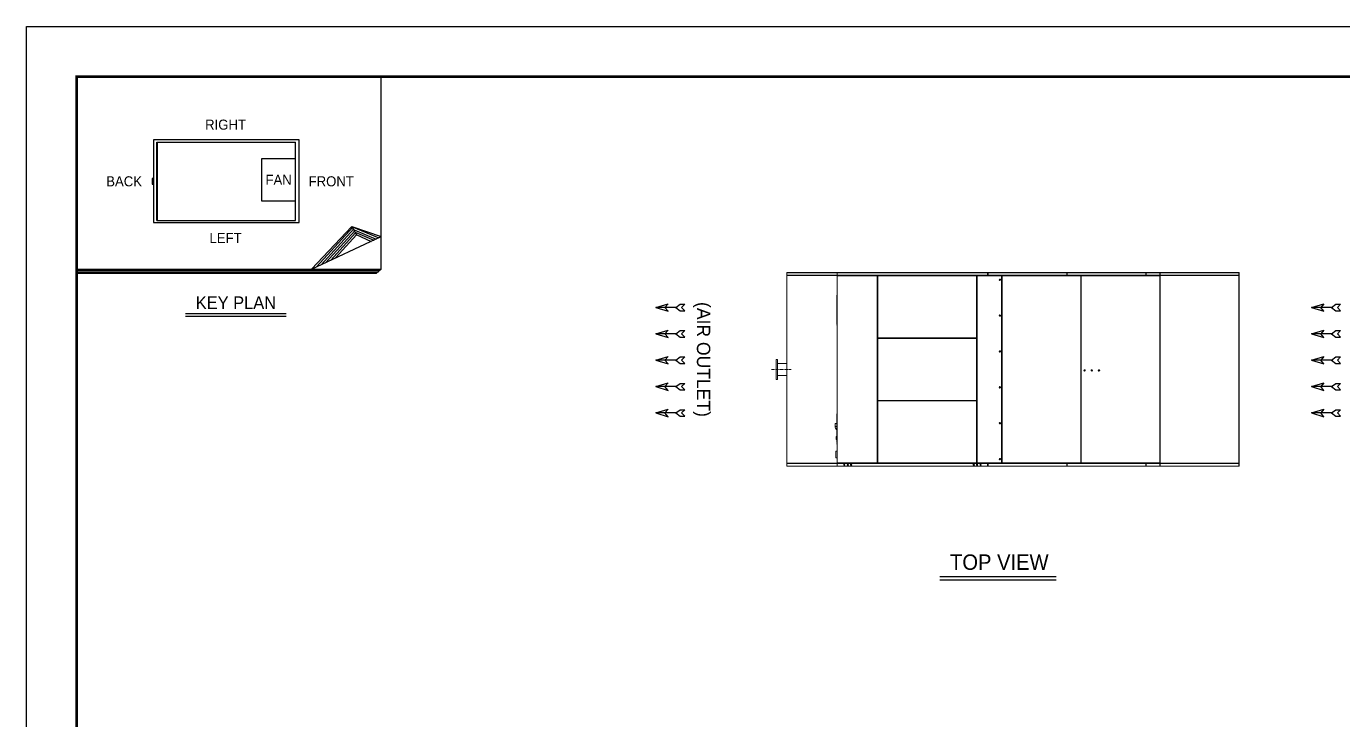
# Model space of a CAD drawing. Header units: millimetres. Extents: x -17070 to 42538, y -291348 to 31440.
# Drawn here: x 13131 to 31481, y 21766 to 31440 of the extents above; entities that cross this region are included whole.
import ezdxf
from ezdxf.enums import TextEntityAlignment as Align

# ---------------------------------------------------------------- set-up
doc = ezdxf.new("R2010")
doc.units = ezdxf.units.MM
doc.linetypes.add('CENTER', pattern=[2, 1.25, -0.25, 0.25, -0.25])
for name, color, linetype in [('center', 1, 'CENTER'), ('냉각탑', 4, 'Continuous'), ('냉각탑_box', 1, 'Continuous'), ('냉각탑_dim', 1, 'Continuous'), ('냉각탑_form', 1, 'Continuous'), ('냉각탑_text', 3, 'Continuous')]:
    doc.layers.add(name, color=color, linetype=linetype)
doc.styles.add('돋움', font='Dotum.ttf')

# ---------------------------------------------------------------- blocks, each defined once
blk = doc.blocks.new('화살표 IN OUT')
at = {"layer": '냉각탑_dim'}
for p, q in [((-323, 43), (-384, 43)), ((-343, 0), (-384, 43)), ((-384, -43), (-343, 0)), ((-266, 0), (-323, 43)), ((-266, 0), (-323, -43)), ((-266, 0), (0, 0)), ((-163, 50), (-122, 0)), ((0, 0), (-163, 50)), ((-163, -50), (-122, 0)), ((0, 0), (-163, -50)), ((-323, -43), (-384, -43))]:
    blk.add_line(p, q, dxfattribs=at)
blk = doc.blocks.new('4')
at = {"color": 0, "lineweight": 20}
for p, q in [((24428, 28010), (23724, 28010)), ((23724, 25310), (23724, 28010)), ((23727, 25310), (23727, 28010)), ((24424, 28007), (23727, 28007)), ((24424, 27971), (23727, 27971)), ((24424, 27968), (23727, 27968)), ((28924, 28010), (30024, 28010)), ((28924, 28007), (30021, 28007)), ((28924, 27971), (30021, 27971)), ((28924, 27968), (30021, 27968)), ((30021, 25310), (30021, 28010)), ((30024, 25310), (30024, 28010)), ((23574, 26800), (23574, 26520)), ((24424, 25352), (23727, 25352)), ((24424, 25349), (23727, 25349)), ((28924, 25352), (30021, 25352)), ((28924, 25349), (30021, 25349)), ((24428, 25310), (23724, 25310)), ((24424, 25313), (23727, 25313)), ((28924, 25313), (30021, 25313)), ((28924, 25310), (30024, 25310))]:
    blk.add_line(p, q, dxfattribs=at)
at = {"color": 7, "lineweight": 20, "ltscale": 0.001111}
for p, q in [((24424, 28007), (24426, 28007)), ((24426, 27963), (24424, 27963)), ((24428, 27964), (24428, 27966)), ((24493, 27966), (24493, 27968)), ((24984, 27964), (24984, 27966)), ((24985, 27963), (24987, 27963)), ((25140, 27966), (25140, 27968)), ((25455, 27968), (25455, 27966)), ((25482, 27968), (25482, 27966)), ((25485, 27968), (25485, 27966)), ((25750, 27966), (25750, 27968)), ((25750, 27966), (25750, 27968)), ((25903, 27968), (25903, 27966)), ((25930, 27968), (25930, 27966)), ((25933, 27968), (25933, 27966)), ((26360, 27966), (26360, 27968)), ((26509, 27966), (26509, 27968)), ((26522, 28007), (26524, 28007)), ((26531, 27968), (26531, 27966)), ((27297, 27968), (27297, 27966)), ((27626, 28010), (27628, 28010)), ((27626, 28005), (27628, 28005)), ((28728, 28010), (28730, 28010)), ((28728, 28005), (28730, 28005)), ((28919, 27968), (28919, 27966)), ((28921, 27968), (28921, 27966)), ((26373, 27643), (26371, 27643)), ((26373, 27543), (26371, 27543)), ((27824, 27543), (27822, 27543)), ((27822, 27513), (27824, 27513)), ((27822, 27366), (27824, 27366)), ((27824, 27336), (27822, 27336)), ((25089, 27097), (25089, 27095)), ((25092, 27097), (25092, 27095)), ((25136, 27097), (25136, 27095)), ((25137, 27097), (25137, 27095)), ((25139, 27097), (25139, 27095)), ((25140, 27095), (25140, 27097)), ((25141, 27095), (25141, 27097)), ((25143, 27095), (25143, 27097)), ((25143, 27097), (25143, 27095)), ((25750, 27095), (25750, 27097)), ((26360, 27095), (26360, 27097)), ((27824, 27119), (27822, 27119)), ((27822, 27089), (27824, 27089)), ((27824, 26863), (27822, 26863)), ((27824, 26661), (27822, 26661)), ((27824, 26658), (27822, 26658)), ((27822, 26631), (27824, 26631)), ((27824, 26454), (27822, 26454)), ((25089, 26225), (25089, 26223)), ((25092, 26225), (25092, 26223)), ((25136, 26225), (25136, 26223)), ((25137, 26225), (25137, 26223)), ((25139, 26225), (25139, 26223)), ((25140, 26223), (25140, 26225)), ((25141, 26223), (25141, 26225)), ((25143, 26223), (25143, 26225)), ((25143, 26225), (25143, 26223)), ((25750, 26223), (25750, 26225)), ((26360, 26223), (26360, 26225)), ((27824, 26231), (27822, 26231)), ((27822, 26201), (27824, 26201)), ((27822, 25984), (27824, 25984)), ((27824, 25954), (27822, 25954)), ((26373, 25839), (26371, 25839)), ((26373, 25739), (26371, 25739)), ((27824, 25808), (27822, 25808)), ((27822, 25778), (27824, 25778)), ((24426, 25358), (24424, 25358)), ((24428, 25356), (24428, 25354)), ((24624, 25352), (24624, 25354)), ((24909, 25352), (24909, 25354)), ((24915, 25354), (24915, 25352)), ((24984, 25356), (24984, 25354)), ((24985, 25358), (24987, 25358)), ((25108, 25354), (25108, 25352)), ((26387, 25354), (26387, 25352)), ((26531, 25354), (26531, 25352)), ((27297, 25352), (27297, 25354)), ((27698, 25352), (27698, 25354)), ((28919, 25352), (28919, 25354)), ((28921, 25354), (28921, 25352)), ((24426, 25314), (24424, 25314)), ((26524, 25314), (26522, 25314)), ((27628, 25310), (27626, 25310)), ((28730, 25310), (28728, 25310))]:
    blk.add_line(p, q, dxfattribs=at)
at = {"color": 7, "lineweight": 20, "ltscale": 0.019444}
for p, q in [((24424, 27972), (24424, 28007)), ((24426, 27972), (24426, 28007)), ((24428, 28007), (24428, 27972)), ((26521, 28007), (26521, 27972)), ((26522, 28007), (26522, 27972)), ((26524, 28007), (26524, 27972)), ((24424, 25314), (24424, 25349)), ((24426, 25314), (24426, 25349)), ((24428, 25314), (24428, 25349)), ((26521, 25314), (26521, 25349)), ((26522, 25349), (26522, 25314)), ((26524, 25349), (26524, 25314))]:
    blk.add_line(p, q, dxfattribs=at)
at = {"color": 7, "lineweight": 20, "ltscale": 5.55556e-05}
for p, q in [((24424, 27963), (24424, 27962)), ((24426, 27963), (24426, 27962)), ((24428, 27966), (24428, 27966)), ((24428, 27964), (24428, 27964)), ((24984, 27966), (24984, 27966)), ((24984, 27964), (24984, 27964)), ((24985, 27962), (24985, 27963)), ((24987, 27962), (24987, 27963)), ((24424, 25358), (24424, 25358)), ((24426, 25358), (24426, 25358)), ((24428, 25356), (24428, 25356)), ((24428, 25354), (24428, 25354)), ((24984, 25356), (24984, 25356)), ((24984, 25354), (24984, 25354)), ((24985, 25358), (24985, 25358)), ((24987, 25358), (24987, 25358))]:
    blk.add_line(p, q, dxfattribs=at)
at = {"color": 7, "lineweight": 20, "ltscale": 6.38004e-06}
for p, q in [((24424, 27963), (24424, 27963)), ((24424, 25358), (24424, 25358))]:
    blk.add_line(p, q, dxfattribs=at)
at = {"color": 7, "lineweight": 20, "ltscale": 0.148611}
blk.add_line((24424, 27695), (24424, 27963), dxfattribs=at)
at = {"color": 7, "lineweight": 20}
for p, q in [((24424, 27962), (24424, 25358)), ((24428, 28010), (26521, 28010)), ((24428, 28007), (26521, 28007)), ((26521, 27972), (24428, 27972)), ((26521, 27968), (24428, 27968)), ((24428, 27962), (24428, 25358)), ((24984, 25358), (24984, 27962)), ((24987, 25358), (24987, 27962)), ((24989, 25354), (24989, 27966)), ((26368, 27966), (24993, 27966)), ((26368, 27963), (24993, 27963)), ((26373, 27963), (26373, 25357)), ((26376, 27963), (26376, 25357)), ((27623, 28010), (26529, 28010)), ((27623, 28007), (26529, 28007)), ((27623, 27971), (26529, 27971)), ((27623, 27968), (26529, 27968)), ((26715, 25357), (26715, 27963)), ((26718, 25357), (26718, 27963)), ((26721, 25357), (26721, 27963)), ((26722, 27963), (26722, 25357)), ((26725, 27966), (27819, 27966)), ((26725, 27963), (26725, 25357)), ((26725, 27963), (27819, 27963)), ((28725, 28010), (27631, 28010)), ((28725, 28007), (27631, 28007)), ((28725, 27971), (27631, 27971)), ((28725, 27968), (27631, 27968)), ((27819, 27963), (27819, 25357)), ((27822, 27963), (27822, 25357)), ((27824, 25357), (27824, 27963)), ((27827, 27966), (28921, 27966)), ((27827, 27963), (28921, 27963)), ((27827, 25357), (27827, 27963)), ((28921, 27963), (28921, 25357)), ((28924, 27963), (28924, 25357)), ((28926, 26869), (28926, 27963)), ((28927, 25569), (28927, 27751)), ((26372, 25839), (26372, 27543)), ((24993, 27101), (26368, 27101)), ((24993, 27097), (26368, 27097)), ((26368, 27095), (24993, 27095)), ((26368, 27092), (24993, 27092)), ((28926, 25357), (28926, 26451)), ((24993, 26229), (26368, 26229)), ((24993, 26225), (26368, 26225)), ((26368, 26223), (24993, 26223)), ((26368, 26220), (24993, 26220)), ((24428, 25352), (26521, 25352)), ((24428, 25349), (26521, 25349)), ((24993, 25358), (26368, 25358)), ((24993, 25354), (26368, 25354)), ((27623, 25352), (26529, 25352)), ((27623, 25349), (26529, 25349)), ((26725, 25357), (27819, 25357)), ((26725, 25354), (27819, 25354)), ((28725, 25352), (27631, 25352)), ((28725, 25349), (27631, 25349)), ((27827, 25357), (28921, 25357)), ((27827, 25354), (28921, 25354)), ((24428, 25314), (26521, 25314)), ((24428, 25310), (26521, 25310)), ((27623, 25313), (26529, 25313)), ((27623, 25310), (26529, 25310)), ((28725, 25313), (27631, 25313)), ((28725, 25310), (27631, 25310))]:
    blk.add_line(p, q, dxfattribs=at)
at = {"color": 7, "lineweight": 20, "ltscale": 0.002}
for p, q in [((24424, 27962), (24428, 27962)), ((24428, 27966), (24428, 27962)), ((24984, 27966), (24984, 27962)), ((24987, 27962), (24984, 27962)), ((24424, 25358), (24428, 25358)), ((24428, 25354), (24428, 25358)), ((24984, 25354), (24984, 25358)), ((24987, 25358), (24984, 25358))]:
    blk.add_line(p, q, dxfattribs=at)
at = {"color": 7, "lineweight": 20, "ltscale": 0.000888889}
for p, q in [((24428, 27963), (24426, 27963)), ((24984, 27963), (24985, 27963)), ((26369, 27963), (26371, 27963)), ((26372, 27964), (26372, 27966)), ((26526, 28010), (26528, 28010)), ((26526, 27971), (26528, 27971)), ((26724, 27966), (26724, 27964)), ((26724, 27966), (26725, 27966)), ((26724, 27964), (26725, 27964)), ((27585, 27966), (27585, 27968)), ((27626, 28010), (27625, 28010)), ((27626, 27971), (27625, 27971)), ((27625, 27966), (27625, 27968)), ((27628, 28010), (27630, 28010)), ((27628, 27971), (27630, 27971)), ((27819, 27966), (27821, 27966)), ((27819, 27964), (27821, 27964)), ((27821, 27966), (27821, 27964)), ((27822, 27964), (27822, 27966)), ((27824, 27966), (27826, 27966)), ((28728, 28010), (28727, 28010)), ((28728, 27971), (28727, 27971)), ((28730, 28010), (28732, 28010)), ((28730, 27971), (28732, 27971)), ((28924, 28010), (28923, 28010)), ((28924, 27971), (28923, 27971)), ((28924, 27966), (28923, 27966)), ((28926, 26869), (28924, 26869)), ((28926, 26860), (28924, 26860)), ((28926, 26666), (28924, 26666)), ((28926, 26654), (28924, 26654)), ((28926, 26460), (28924, 26460)), ((28926, 26451), (28924, 26451)), ((24428, 25358), (24426, 25358)), ((24984, 25358), (24985, 25358)), ((26371, 25357), (26369, 25357)), ((26372, 25354), (26372, 25356)), ((26526, 25349), (26528, 25349)), ((26724, 25354), (26724, 25356)), ((26725, 25356), (26724, 25356)), ((26725, 25354), (26724, 25354)), ((27585, 25354), (27585, 25352)), ((27625, 25354), (27625, 25352)), ((27626, 25349), (27625, 25349)), ((27628, 25349), (27630, 25349)), ((27821, 25356), (27819, 25356)), ((27821, 25354), (27819, 25354)), ((27821, 25354), (27821, 25356)), ((27822, 25356), (27822, 25354)), ((27824, 25354), (27826, 25354)), ((28728, 25349), (28727, 25349)), ((28730, 25349), (28732, 25349)), ((28924, 25354), (28923, 25354)), ((28924, 25349), (28923, 25349)), ((26526, 25310), (26528, 25310)), ((27626, 25310), (27625, 25310)), ((27628, 25310), (27630, 25310)), ((28728, 25310), (28727, 25310)), ((28730, 25310), (28732, 25310)), ((28924, 25310), (28923, 25310))]:
    blk.add_line(p, q, dxfattribs=at)
at = {"color": 7, "lineweight": 20, "ltscale": 0.001944}
for p, q in [((24428, 28007), (24428, 28010)), ((24428, 27972), (24428, 27968)), ((24989, 27966), (24985, 27966)), ((24992, 27966), (24989, 27966)), ((24989, 27963), (24993, 27963)), ((24992, 27963), (24992, 27966)), ((24993, 27966), (24993, 27963)), ((26368, 27966), (26368, 27963)), ((26371, 27963), (26368, 27963)), ((26521, 28007), (26521, 28010)), ((26521, 27972), (26521, 27968)), ((24989, 27101), (24993, 27101)), ((24989, 27092), (24993, 27092)), ((24993, 27097), (24993, 27101)), ((24993, 27095), (24993, 27092)), ((26368, 27097), (26368, 27101)), ((26371, 27101), (26368, 27101)), ((26368, 27095), (26368, 27092)), ((26371, 27092), (26368, 27092)), ((24989, 26229), (24993, 26229)), ((24989, 26220), (24993, 26220)), ((24993, 26225), (24993, 26229)), ((24993, 26223), (24993, 26220)), ((26368, 26225), (26368, 26229)), ((26371, 26229), (26368, 26229)), ((26368, 26223), (26368, 26220)), ((26371, 26220), (26368, 26220)), ((24428, 25349), (24428, 25352)), ((24989, 25358), (24993, 25358)), ((24992, 25354), (24989, 25354)), ((24992, 25354), (24992, 25358)), ((24993, 25354), (24993, 25358)), ((26368, 25354), (26368, 25358)), ((26371, 25358), (26368, 25358)), ((26521, 25349), (26521, 25352)), ((24428, 25310), (24428, 25314)), ((26521, 25310), (26521, 25314))]:
    blk.add_line(p, q, dxfattribs=at)
at = {"color": 7, "lineweight": 20, "ltscale": 0.308778}
for p, q in [((24984, 27966), (24428, 27966)), ((24984, 27962), (24428, 27962)), ((24428, 25358), (24984, 25358)), ((24428, 25354), (24984, 25354))]:
    blk.add_line(p, q, dxfattribs=at)
at = {"color": 7, "lineweight": 20, "ltscale": 6.42309e-06}
blk.add_line((24428, 27966), (24428, 27966), dxfattribs=at)
at = {"color": 7, "lineweight": 20, "ltscale": 0.0008333}
blk.add_line((24428, 27963), (24428, 27964), dxfattribs=at)
at = {"color": 7, "lineweight": 20, "ltscale": 6.29548e-05}
blk.add_line((24428, 27963), (24428, 27963), dxfattribs=at)
at = {"color": 7, "lineweight": 20, "ltscale": 0.000833337}
for p, q in [((24984, 27966), (24985, 27966)), ((24984, 27964), (24985, 27964)), ((24985, 25356), (24984, 25356)), ((24985, 25354), (24984, 25354))]:
    blk.add_line(p, q, dxfattribs=at)
at = {"color": 7, "lineweight": 20, "ltscale": 5.55704e-05}
blk.add_line((24984, 27963), (24984, 27962), dxfattribs=at)
at = {"color": 7, "lineweight": 20, "ltscale": 0.000864169}
blk.add_line((24987, 27963), (24989, 27963), dxfattribs=at)
at = {"color": 7, "lineweight": 20, "ltscale": 0.478889}
for p, q in [((24989, 27963), (24989, 27101)), ((24993, 27963), (24993, 27101)), ((26368, 27101), (26368, 27963)), ((26371, 27101), (26371, 27963)), ((24989, 26220), (24989, 25358)), ((24993, 26220), (24993, 25358)), ((26368, 25358), (26368, 26220)), ((26371, 25358), (26371, 26220))]:
    blk.add_line(p, q, dxfattribs=at)
at = {"color": 7, "lineweight": 20, "ltscale": 0.426667}
for p, q in [((24989, 27963), (24989, 27195)), ((24989, 26126), (24989, 25358))]:
    blk.add_line(p, q, dxfattribs=at)
at = {"color": 7, "lineweight": 20, "ltscale": 0.000277763}
for p, q in [((24992, 27966), (24993, 27966)), ((24992, 25354), (24993, 25354))]:
    blk.add_line(p, q, dxfattribs=at)
at = {"color": 7, "lineweight": 20, "ltscale": 0.000222222}
for p, q in [((26369, 27963), (26369, 27963)), ((26371, 27963), (26371, 27963)), ((26521, 25349), (26521, 25349)), ((24428, 25313), (24427, 25313))]:
    blk.add_line(p, q, dxfattribs=at)
at = {"color": 7, "lineweight": 20, "ltscale": 0.000833333}
for p, q in [((26372, 27963), (26371, 27963)), ((26372, 27963), (26372, 27964)), ((26529, 28010), (26528, 28010)), ((26529, 28010), (26528, 28010)), ((26528, 27971), (26529, 27971)), ((26722, 27963), (26721, 27963)), ((26724, 27963), (26724, 27964)), ((27625, 28010), (27623, 28010)), ((27625, 28010), (27623, 28010)), ((27625, 27971), (27623, 27971)), ((27623, 27971), (27623, 27970)), ((27631, 28010), (27630, 28010)), ((27630, 27971), (27631, 27971)), ((27821, 27963), (27821, 27964)), ((27827, 27966), (27826, 27966)), ((28727, 28010), (28725, 28010)), ((28727, 27971), (28725, 27971)), ((28733, 28010), (28732, 28010)), ((28733, 28010), (28732, 28010)), ((28732, 27971), (28733, 27971)), ((28923, 28010), (28921, 28010)), ((28923, 28010), (28921, 28010)), ((28923, 27971), (28921, 27971)), ((28921, 27971), (28921, 27970)), ((28921, 27966), (28923, 27966)), ((24428, 25358), (24428, 25356)), ((24987, 25358), (24989, 25358)), ((26372, 25357), (26371, 25357)), ((26372, 25357), (26372, 25356)), ((26528, 25349), (26529, 25349)), ((26528, 25349), (26529, 25349)), ((26722, 25357), (26721, 25357)), ((26724, 25357), (26724, 25356)), ((27623, 25349), (27623, 25350)), ((27625, 25349), (27623, 25349)), ((27625, 25349), (27623, 25349)), ((27630, 25349), (27631, 25349)), ((27821, 25357), (27821, 25356)), ((27827, 25354), (27826, 25354)), ((28727, 25349), (28725, 25349)), ((28732, 25349), (28733, 25349)), ((28732, 25349), (28733, 25349)), ((28921, 25354), (28923, 25354)), ((28921, 25349), (28921, 25350)), ((28923, 25349), (28921, 25349)), ((26529, 25310), (26528, 25310)), ((27625, 25310), (27623, 25310)), ((27631, 25310), (27630, 25310)), ((28727, 25310), (28725, 25310)), ((28733, 25310), (28732, 25310)), ((28923, 25310), (28921, 25310))]:
    blk.add_line(p, q, dxfattribs=at)
at = {"color": 7, "lineweight": 20, "ltscale": 0.002167}
for p, q in [((26372, 27966), (26376, 27966)), ((26372, 27964), (26376, 27964)), ((26376, 27963), (26372, 27963)), ((26372, 25356), (26376, 25356)), ((26372, 25354), (26376, 25354))]:
    blk.add_line(p, q, dxfattribs=at)
at = {"color": 7, "lineweight": 20, "ltscale": 0.177546}
blk.add_line((26372, 27643), (26372, 27963), dxfattribs=at)
at = {"color": 7, "lineweight": 20, "ltscale": 0.001722}
for p, q in [((26373, 27963), (26376, 27963)), ((26376, 27966), (26376, 27963)), ((26529, 28010), (26529, 28007)), ((26529, 28010), (26529, 28007)), ((26529, 27968), (26529, 27971)), ((26715, 27966), (26715, 27963)), ((26718, 27963), (26715, 27963)), ((26722, 27963), (26725, 27963)), ((26725, 27966), (26725, 27963)), ((27623, 28010), (27623, 28007)), ((27623, 27968), (27623, 27971)), ((27631, 28010), (27631, 28007)), ((27631, 28010), (27631, 28007)), ((27631, 27968), (27631, 27971)), ((27819, 27966), (27819, 27963)), ((27819, 27963), (27822, 27963)), ((27824, 27963), (27824, 27966)), ((27824, 27963), (27827, 27963)), ((27826, 27963), (27826, 27966)), ((27827, 27966), (27827, 27963)), ((28725, 28010), (28725, 28007)), ((28725, 27968), (28725, 27971)), ((28733, 28010), (28733, 28007)), ((28733, 28010), (28733, 28007)), ((28733, 27968), (28733, 27971)), ((28921, 28010), (28921, 28007)), ((28921, 27968), (28921, 27971)), ((28921, 27966), (28921, 27963)), ((28921, 27966), (28921, 27963)), ((28924, 27963), (28921, 27963)), ((28923, 27966), (28923, 27963)), ((28924, 27966), (28924, 27963)), ((26373, 25357), (26376, 25357)), ((26376, 25354), (26376, 25357)), ((26529, 25352), (26529, 25349)), ((26715, 25354), (26715, 25357)), ((26718, 25357), (26715, 25357)), ((26722, 25357), (26725, 25357)), ((26725, 25354), (26725, 25357)), ((27623, 25352), (27623, 25349)), ((27631, 25352), (27631, 25349)), ((27819, 25354), (27819, 25357)), ((27819, 25357), (27822, 25357)), ((27824, 25357), (27827, 25357)), ((27824, 25354), (27824, 25357)), ((27826, 25354), (27826, 25357)), ((27827, 25357), (27827, 25354)), ((28725, 25352), (28725, 25349)), ((28733, 25352), (28733, 25349)), ((28921, 25357), (28921, 25354)), ((28924, 25357), (28921, 25357)), ((28921, 25357), (28921, 25354)), ((28921, 25352), (28921, 25349)), ((28923, 25357), (28923, 25354)), ((28924, 25357), (28924, 25354)), ((26529, 25310), (26529, 25313)), ((26529, 25310), (26529, 25313)), ((27623, 25310), (27623, 25313)), ((27631, 25310), (27631, 25313)), ((27631, 25310), (27631, 25313)), ((28725, 25310), (28725, 25313)), ((28733, 25310), (28733, 25313)), ((28733, 25310), (28733, 25313)), ((28921, 25310), (28921, 25313))]:
    blk.add_line(p, q, dxfattribs=at)
at = {"color": 7, "lineweight": 20, "ltscale": 0.188222}
for p, q in [((26715, 27966), (26376, 27966)), ((26715, 27963), (26376, 27963)), ((26376, 25357), (26715, 25357)), ((26376, 25354), (26715, 25354))]:
    blk.add_line(p, q, dxfattribs=at)
at = {"color": 7, "lineweight": 20, "ltscale": 0.021611}
for p, q in [((26526, 28010), (26526, 27971)), ((26528, 28010), (26528, 27971)), ((27625, 28010), (27625, 27971)), ((27626, 28010), (27626, 27971)), ((27628, 28010), (27628, 27971)), ((27630, 28010), (27630, 27971)), ((28727, 28010), (28727, 27971)), ((28728, 28010), (28728, 27971)), ((28730, 28010), (28730, 27971)), ((28732, 28010), (28732, 27971)), ((28923, 28010), (28923, 27971)), ((28924, 28010), (28924, 27971)), ((26526, 25310), (26526, 25349)), ((26528, 25310), (26528, 25349)), ((27625, 25310), (27625, 25349)), ((27625, 25310), (27625, 25349)), ((27626, 25310), (27626, 25349)), ((27628, 25310), (27628, 25349)), ((27630, 25310), (27630, 25349)), ((28727, 25310), (28727, 25349)), ((28728, 25310), (28728, 25349)), ((28730, 25310), (28730, 25349)), ((28732, 25310), (28732, 25349)), ((28923, 25310), (28923, 25349)), ((28923, 25310), (28923, 25349)), ((28924, 25310), (28924, 25349))]:
    blk.add_line(p, q, dxfattribs=at)
at = {"color": 7, "lineweight": 20, "ltscale": 0.002803}
blk.add_line((26526, 27966), (26526, 27971), dxfattribs=at)
at = {"color": 7, "lineweight": 20, "ltscale": 0.005324}
blk.add_line((26539, 28010), (26529, 28010), dxfattribs=at)
at = {"color": 7, "lineweight": 20, "ltscale": 0.009389}
for p, q in [((26546, 28010), (26529, 28010)), ((27623, 28010), (27606, 28010)), ((28750, 28010), (28733, 28010)), ((28921, 28010), (28904, 28010))]:
    blk.add_line(p, q, dxfattribs=at)
at = {"color": 7, "lineweight": 20, "ltscale": 0.00111}
for p, q in [((26529, 27966), (26529, 27968)), ((24884, 25352), (24884, 25354)), ((28730, 25315), (28728, 25315))]:
    blk.add_line(p, q, dxfattribs=at)
at = {"color": 7, "lineweight": 20, "ltscale": 0.003787}
blk.add_line((26539, 28010), (26546, 28010), dxfattribs=at)
at = {"color": 7, "lineweight": 20, "ltscale": 0.00027774}
blk.add_line((26546, 28010), (26546, 28010), dxfattribs=at)
at = {"color": 7, "lineweight": 20, "ltscale": 0.155556}
for p, q in [((26546, 28010), (26826, 28010)), ((27326, 28010), (27606, 28010)), ((23596, 26800), (23596, 26520))]:
    blk.add_line(p, q, dxfattribs=at)
at = {"color": 7, "lineweight": 20, "ltscale": 1.52736e-05}
blk.add_line((26669, 27966), (26669, 27966), dxfattribs=at)
at = {"color": 7, "lineweight": 20, "ltscale": 0.004777}
for p, q in [((26715, 27965), (26724, 27965)), ((26724, 25356), (26715, 25356))]:
    blk.add_line(p, q, dxfattribs=at)
at = {"color": 7, "lineweight": 20, "ltscale": 0.001389}
for p, q in [((26718, 27963), (26721, 27963)), ((26718, 25357), (26721, 25357))]:
    blk.add_line(p, q, dxfattribs=at)
at = {"color": 7, "lineweight": 20, "ltscale": 0.000888874}
blk.add_line((26724, 27963), (26725, 27963), dxfattribs=at)
at = {"color": 7, "lineweight": 20, "ltscale": 0.027778}
for p, q in [((26826, 28010), (26876, 28010)), ((27276, 28010), (27326, 28010)), ((27928, 28010), (27978, 28010)), ((27928, 28010), (27978, 28010)), ((28378, 28010), (28428, 28010)), ((28378, 28010), (28428, 28010)), ((28802, 28010), (28852, 28010))]:
    blk.add_line(p, q, dxfattribs=at)
at = {"color": 7, "lineweight": 20, "ltscale": 0.222222}
blk.add_line((26876, 28010), (27276, 28010), dxfattribs=at)
at = {"color": 7, "lineweight": 20, "ltscale": 0.000222223}
for p, q in [((27585, 27966), (27585, 27966)), ((27625, 27966), (27625, 27966))]:
    blk.add_line(p, q, dxfattribs=at)
at = {"color": 7, "lineweight": 20, "ltscale": 0.022222}
for p, q in [((27585, 27966), (27625, 27966)), ((24989, 26825), (24989, 26865)), ((24989, 26455), (24989, 26495)), ((27625, 25354), (27585, 25354)), ((27625, 25352), (27585, 25352))]:
    blk.add_line(p, q, dxfattribs=at)
at = {"color": 7, "lineweight": 20, "ltscale": 0.002588}
for p, q in [((27606, 28010), (27611, 28010)), ((28708, 28010), (28713, 28010)), ((28904, 28010), (28909, 28010))]:
    blk.add_line(p, q, dxfattribs=at)
at = {"color": 7, "lineweight": 20, "ltscale": 0.007103}
for p, q in [((27610, 28010), (27623, 28010)), ((27644, 28010), (27631, 28010)), ((28712, 28010), (28725, 28010)), ((28746, 28010), (28733, 28010)), ((28908, 28010), (28921, 28010))]:
    blk.add_line(p, q, dxfattribs=at)
at = {"color": 7, "lineweight": 20, "ltscale": 0.00080973}
blk.add_line((27623, 27968), (27625, 27968), dxfattribs=at)
at = {"color": 7, "lineweight": 20, "ltscale": 0.002286}
for p, q in [((27644, 28010), (27648, 28010)), ((28746, 28010), (28750, 28010))]:
    blk.add_line(p, q, dxfattribs=at)
at = {"color": 7, "lineweight": 20, "ltscale": 0.000888904}
blk.add_line((27819, 27963), (27821, 27963), dxfattribs=at)
at = {"color": 7, "lineweight": 20, "ltscale": 0.000619403}
for p, q in [((27822, 27966), (27821, 27966)), ((27821, 25354), (27822, 25354))]:
    blk.add_line(p, q, dxfattribs=at)
at = {"color": 7, "lineweight": 20, "ltscale": 0.001635}
blk.add_line((27821, 27966), (27824, 27966), dxfattribs=at)
at = {"color": 7, "lineweight": 20, "ltscale": 0.000846324}
blk.add_line((27821, 27963), (27823, 27963), dxfattribs=at)
at = {"color": 7, "lineweight": 20, "ltscale": 0.001325}
blk.add_line((27824, 27966), (27822, 27966), dxfattribs=at)
at = {"color": 7, "lineweight": 20, "ltscale": 0.000519359}
for p, q in [((27823, 27964), (27822, 27964)), ((27823, 25356), (27822, 25356))]:
    blk.add_line(p, q, dxfattribs=at)
at = {"color": 7, "lineweight": 20, "ltscale": 0.00023458}
for p, q in [((27823, 27963), (27822, 27963)), ((27823, 26869), (27822, 26869)), ((27823, 26460), (27822, 26460)), ((27823, 26451), (27822, 26451)), ((27822, 26451), (27823, 26451)), ((27823, 25357), (27822, 25357))]:
    blk.add_line(p, q, dxfattribs=at)
at = {"color": 7, "lineweight": 20, "ltscale": 0.000876532}
for p, q in [((27824, 27963), (27823, 27963)), ((27823, 26869), (27824, 26869)), ((27823, 26460), (27824, 26460)), ((27824, 26451), (27823, 26451)), ((27823, 25357), (27824, 25357))]:
    blk.add_line(p, q, dxfattribs=at)
at = {"color": 7, "lineweight": 20, "ltscale": 0.000309015}
for p, q in [((27824, 27966), (27824, 27966)), ((27824, 26866), (27824, 26866)), ((27824, 26457), (27824, 26457)), ((27824, 26454), (27824, 26454)), ((27824, 25354), (27824, 25354))]:
    blk.add_line(p, q, dxfattribs=at)
at = {"color": 7, "lineweight": 20, "ltscale": 0.104333}
for p, q in [((28921, 28010), (28733, 28010)), ((28921, 28007), (28733, 28007)), ((28921, 27971), (28733, 27971)), ((28921, 27968), (28733, 27968)), ((28921, 25352), (28733, 25352)), ((28921, 25349), (28733, 25349)), ((28921, 25313), (28733, 25313)), ((28921, 25310), (28733, 25310))]:
    blk.add_line(p, q, dxfattribs=at)
at = {"color": 7, "lineweight": 20, "ltscale": 0.028889}
for p, q in [((28750, 28010), (28802, 28010)), ((28852, 28010), (28904, 28010))]:
    blk.add_line(p, q, dxfattribs=at)
at = {"color": 7, "lineweight": 20, "ltscale": 0.002833}
blk.add_line((28924, 27971), (28924, 27966), dxfattribs=at)
at = {"color": 7, "lineweight": 20, "ltscale": 0.000889056}
for p, q in [((28926, 27963), (28924, 27963)), ((28926, 25357), (28924, 25357))]:
    blk.add_line(p, q, dxfattribs=at)
at = {"color": 7, "lineweight": 20, "ltscale": 0.000944445}
for p, q in [((28927, 27751), (28926, 27751)), ((28927, 25569), (28926, 25569))]:
    blk.add_line(p, q, dxfattribs=at)
at = {"color": 7, "lineweight": 20, "ltscale": 0.001029}
for p, q in [((24422, 27695), (24424, 27695)), ((24424, 27275), (24422, 27275)), ((24422, 26040), (24424, 26040)), ((24424, 25620), (24422, 25620))]:
    blk.add_line(p, q, dxfattribs=at)
at = {"color": 7, "lineweight": 20, "ltscale": 0.220833}
for p, q in [((24422, 27695), (24422, 27298)), ((24422, 26040), (24422, 25643))]:
    blk.add_line(p, q, dxfattribs=at)
at = {"color": 7, "lineweight": 20, "ltscale": 0.001247}
for p, q in [((24422, 27298), (24424, 27296)), ((24422, 27283), (24424, 27284)), ((24422, 25643), (24424, 25641)), ((24422, 25628), (24424, 25629))]:
    blk.add_line(p, q, dxfattribs=at)
at = {"color": 7, "lineweight": 20, "ltscale": 0.004167}
for p, q in [((24422, 27283), (24422, 27275)), ((24422, 25628), (24422, 25620))]:
    blk.add_line(p, q, dxfattribs=at)
at = {"color": 7, "lineweight": 20, "ltscale": 0.006935}
for p, q in [((24424, 27284), (24424, 27296)), ((24424, 25629), (24424, 25641))]:
    blk.add_line(p, q, dxfattribs=at)
at = {"color": 7, "lineweight": 20, "ltscale": 0.295779}
blk.add_line((24424, 26743), (24424, 27275), dxfattribs=at)
at = {"color": 7, "lineweight": 20, "ltscale": 0.000833334}
for p, q in [((24987, 27195), (24989, 27195)), ((24987, 26865), (24989, 26865)), ((24987, 26825), (24989, 26825)), ((24987, 26495), (24989, 26495)), ((24987, 26455), (24989, 26455)), ((24987, 26126), (24989, 26126))]:
    blk.add_line(p, q, dxfattribs=at)
at = {"color": 7, "lineweight": 20, "ltscale": 0.173056}
for p, q in [((24989, 26874), (24989, 27186)), ((24989, 26135), (24989, 26446))]:
    blk.add_line(p, q, dxfattribs=at)
at = {"color": 7, "lineweight": 20, "ltscale": 0.479444}
for p, q in [((24989, 27092), (24989, 26229)), ((24993, 27092), (24993, 26229)), ((26368, 26229), (26368, 27092)), ((26371, 26229), (26371, 27092))]:
    blk.add_line(p, q, dxfattribs=at)
at = {"color": 7, "lineweight": 20, "ltscale": 0.005}
for p, q in [((24992, 27092), (24992, 27101)), ((26369, 27092), (26369, 27101)), ((26371, 27092), (26371, 27101)), ((24992, 26220), (24992, 26229)), ((26369, 26220), (26369, 26229)), ((26371, 26220), (26371, 26229))]:
    blk.add_line(p, q, dxfattribs=at)
at = {"color": 7, "lineweight": 20, "ltscale": 0.012222}
for p, q in [((23596, 26800), (23574, 26800)), ((23574, 26800), (23596, 26800)), ((23596, 26520), (23574, 26520))]:
    blk.add_line(p, q, dxfattribs=at)
at = {"color": 7, "lineweight": 20, "ltscale": 0.183333}
blk.add_line((24989, 26495), (24989, 26825), dxfattribs=at)
at = {"color": 7, "lineweight": 20, "ltscale": 0.000305442}
for p, q in [((27823, 26868), (27822, 26868)), ((27823, 26459), (27822, 26459)), ((27823, 26452), (27822, 26452))]:
    blk.add_line(p, q, dxfattribs=at)
at = {"color": 7, "lineweight": 20, "ltscale": 0.000801973}
for p, q in [((27824, 26866), (27822, 26866)), ((27824, 26457), (27822, 26457))]:
    blk.add_line(p, q, dxfattribs=at)
at = {"color": 7, "lineweight": 20, "ltscale": 0.000802106}
blk.add_line((27822, 26863), (27824, 26863), dxfattribs=at)
at = {"color": 7, "lineweight": 20, "ltscale": 0.00030545}
for p, q in [((27823, 26861), (27822, 26861)), ((27823, 26665), (27822, 26665))]:
    blk.add_line(p, q, dxfattribs=at)
at = {"color": 7, "lineweight": 20, "ltscale": 0.000234588}
for p, q in [((27822, 26860), (27823, 26860)), ((27822, 26860), (27823, 26860)), ((27822, 26666), (27823, 26666))]:
    blk.add_line(p, q, dxfattribs=at)
at = {"color": 7, "lineweight": 20, "ltscale": 0.000876523}
for p, q in [((27824, 26860), (27823, 26860)), ((27823, 26666), (27824, 26666))]:
    blk.add_line(p, q, dxfattribs=at)
at = {"color": 7, "lineweight": 20, "ltscale": 0.000309005}
for p, q in [((27824, 26863), (27824, 26863)), ((27824, 26663), (27824, 26663))]:
    blk.add_line(p, q, dxfattribs=at)
at = {"color": 7, "lineweight": 20, "ltscale": 0.107667}
for p, q in [((28926, 26666), (28926, 26860)), ((28926, 26460), (28926, 26654))]:
    blk.add_line(p, q, dxfattribs=at)
at = {"color": 7, "lineweight": 20, "ltscale": 0.091778}
blk.add_line((23596, 26743), (23596, 26577), dxfattribs=at)
at = {"color": 7, "lineweight": 20, "ltscale": 0.071111}
for p, q in [((23596, 26743), (23724, 26743)), ((23596, 26577), (23724, 26577))]:
    blk.add_line(p, q, dxfattribs=at)
at = {"color": 7, "lineweight": 20, "ltscale": 0.071105}
blk.add_line((23724, 26743), (23596, 26743), dxfattribs=at)
at = {"color": 7, "lineweight": 20, "ltscale": 0.000801982}
blk.add_line((27824, 26663), (27822, 26663), dxfattribs=at)
at = {"color": 7, "lineweight": 20, "ltscale": 0.298555}
blk.add_line((24424, 26040), (24424, 26577), dxfattribs=at)
at = {"color": 7, "lineweight": 20, "ltscale": 0.000802097}
blk.add_line((27822, 26454), (27824, 26454), dxfattribs=at)
at = {"color": 7, "lineweight": 20, "ltscale": 0.011861}
for p, q in [((24418, 25908), (24397, 25908)), ((24418, 25865), (24397, 25865))]:
    blk.add_line(p, q, dxfattribs=at)
at = {"color": 7, "lineweight": 20, "ltscale": 0.023889}
blk.add_line((24397, 25865), (24397, 25908), dxfattribs=at)
at = {"color": 7, "lineweight": 20, "ltscale": 0.002303}
for p, q in [((24422, 25908), (24418, 25908)), ((24422, 25865), (24418, 25865))]:
    blk.add_line(p, q, dxfattribs=at)
at = {"color": 7, "lineweight": 20, "ltscale": 0.005192}
for p, q in [((24413, 25725), (24422, 25725)), ((24413, 25683), (24422, 25683))]:
    blk.add_line(p, q, dxfattribs=at)
at = {"color": 7, "lineweight": 20, "ltscale": 0.023722}
blk.add_line((24413, 25683), (24413, 25725), dxfattribs=at)
at = {"color": 7, "lineweight": 20, "ltscale": 0.211889}
blk.add_line((26372, 25357), (26372, 25739), dxfattribs=at)
at = {"color": 7, "lineweight": 20, "ltscale": 0.008881}
for p, q in [((24424, 25519), (24408, 25519)), ((24424, 25430), (24408, 25430))]:
    blk.add_line(p, q, dxfattribs=at)
at = {"color": 7, "lineweight": 20, "ltscale": 0.0495}
blk.add_line((24408, 25519), (24408, 25430), dxfattribs=at)
at = {"color": 7, "lineweight": 20, "ltscale": 0.145833}
blk.add_line((24424, 25358), (24424, 25620), dxfattribs=at)
at = {"color": 7, "lineweight": 20, "ltscale": 0.001778}
for p, q in [((24408, 25504), (24405, 25504)), ((24408, 25444), (24405, 25444))]:
    blk.add_line(p, q, dxfattribs=at)
at = {"color": 7, "lineweight": 20, "ltscale": 0.033611}
blk.add_line((24405, 25444), (24405, 25504), dxfattribs=at)
at = {"color": 7, "lineweight": 20, "ltscale": 0.000203026}
blk.add_line((24424, 25349), (24424, 25349), dxfattribs=at)
at = {"color": 7, "lineweight": 20, "ltscale": 0.000222127}
blk.add_line((24427, 25352), (24428, 25352), dxfattribs=at)
blk.add_line((24427, 25352), (24428, 25352), dxfattribs=at)
at = {"color": 7, "lineweight": 20, "ltscale": 1.29947e-05}
blk.add_line((24427, 25352), (24427, 25352), dxfattribs=at)
at = {"color": 7, "lineweight": 20, "ltscale": 0.000580935}
for p, q in [((24427, 25349), (24427, 25350)), ((26521, 25350), (26521, 25349)), ((26521, 25349), (26521, 25350))]:
    blk.add_line(p, q, dxfattribs=at)
at = {"color": 7, "lineweight": 20, "ltscale": 0.019889}
for p, q in [((24427, 25349), (24427, 25313)), ((26521, 25349), (26521, 25313)), ((26521, 25313), (26521, 25349))]:
    blk.add_line(p, q, dxfattribs=at)
at = {"color": 7, "lineweight": 20, "ltscale": 0.000222221}
blk.add_line((24427, 25349), (24428, 25349), dxfattribs=at)
at = {"color": 7, "lineweight": 20, "ltscale": 6.4231e-06}
blk.add_line((24428, 25356), (24428, 25356), dxfattribs=at)
at = {"color": 7, "lineweight": 20, "ltscale": 5.55408e-05}
blk.add_line((24984, 25358), (24984, 25358), dxfattribs=at)
at = {"color": 7, "lineweight": 20, "ltscale": 0.001923}
blk.add_line((24989, 25354), (24985, 25354), dxfattribs=at)
at = {"color": 7, "lineweight": 20, "ltscale": 0.002611}
blk.add_line((26372, 25354), (26368, 25354), dxfattribs=at)
blk.add_line((26372, 25354), (26368, 25354), dxfattribs=at)
at = {"color": 7, "lineweight": 20, "ltscale": 0.000222164}
blk.add_line((26369, 25357), (26369, 25358), dxfattribs=at)
at = {"color": 7, "lineweight": 20, "ltscale": 0.000222165}
blk.add_line((26371, 25357), (26371, 25358), dxfattribs=at)
at = {"color": 7, "lineweight": 20, "ltscale": 0.000444359}
blk.add_line((26373, 25357), (26372, 25357), dxfattribs=at)
at = {"color": 7, "lineweight": 20, "ltscale": 0.000222226}
for p, q in [((26521, 25352), (26521, 25352)), ((26524, 25349), (26524, 25349))]:
    blk.add_line(p, q, dxfattribs=at)
at = {"color": 7, "lineweight": 20, "ltscale": 1.29913e-05}
blk.add_line((26521, 25352), (26521, 25352), dxfattribs=at)
at = {"color": 7, "lineweight": 20, "ltscale": 0.002801}
blk.add_line((26526, 25349), (26526, 25354), dxfattribs=at)
at = {"color": 7, "lineweight": 20, "ltscale": 0.001112}
for p, q in [((26529, 25352), (26529, 25354)), ((27628, 25315), (27626, 25315))]:
    blk.add_line(p, q, dxfattribs=at)
at = {"color": 7, "lineweight": 20, "ltscale": 0.349446}
blk.add_line((27277, 25352), (26648, 25352), dxfattribs=at)
at = {"color": 7, "lineweight": 20, "ltscale": 0.011044}
blk.add_line((27297, 25352), (27277, 25352), dxfattribs=at)
at = {"color": 7, "lineweight": 20, "ltscale": 0.000222224}
for p, q in [((27585, 25354), (27585, 25354)), ((27625, 25354), (27625, 25354))]:
    blk.add_line(p, q, dxfattribs=at)
at = {"color": 7, "lineweight": 20, "ltscale": 0.003722}
blk.add_line((27631, 25352), (27625, 25352), dxfattribs=at)
at = {"color": 7, "lineweight": 20, "ltscale": 0.001016}
blk.add_line((27824, 25354), (27822, 25354), dxfattribs=at)
at = {"color": 7, "lineweight": 20, "ltscale": 0.002832}
blk.add_line((28924, 25354), (28924, 25349), dxfattribs=at)
at = {"color": 7, "lineweight": 20, "ltscale": 0.000203598}
blk.add_line((24424, 25313), (24424, 25314), dxfattribs=at)
at = {"color": 7, "lineweight": 20, "ltscale": 0.00020375}
blk.add_line((24428, 25310), (24427, 25310), dxfattribs=at)
at = {"color": 7, "lineweight": 20, "ltscale": 0.000222318}
blk.add_line((26521, 25313), (26521, 25313), dxfattribs=at)
at = {"color": 7, "lineweight": 20, "ltscale": 0.000203927}
blk.add_line((26521, 25310), (26521, 25310), dxfattribs=at)
at = {"color": 7, "lineweight": 20, "ltscale": 0.000222128}
blk.add_line((26524, 25313), (26524, 25314), dxfattribs=at)
at = {"color": 7, "lineweight": 20}
for centre, radius in [((26693, 27910), 9.5), ((26693, 27910), 7.9), ((26693, 27910), 4.5), ((26693, 27410), 9.5), ((26693, 27410), 7.9), ((26693, 27410), 4.5), ((26693, 26910), 9.5), ((26693, 26910), 7.9), ((26693, 26910), 4.5), ((27873, 26645), 9.67), ((27873, 26645), 6.76), ((27873, 26645), 4.34), ((27873, 26645), 3), ((27973, 26645), 9.67), ((27973, 26645), 6.76), ((27973, 26645), 4.34), ((27973, 26645), 3), ((28073, 26645), 9.67), ((28073, 26645), 6.76), ((28073, 26645), 4.34), ((28073, 26645), 3), ((26693, 26410), 9.5), ((26693, 26410), 7.9), ((26693, 26410), 4.5), ((26693, 25910), 9.5), ((26693, 25910), 7.9), ((26693, 25910), 4.5), ((24524, 25331), 6.5), ((24574, 25331), 9), ((24620, 25331), 9), ((26328, 25331), 9), ((26374, 25331), 9), ((26424, 25331), 6.5), ((26693, 25410), 9.5), ((26693, 25410), 7.9), ((26693, 25410), 4.5)]:
    blk.add_circle(centre, radius, dxfattribs=at)
for centre, radius, start, end in [((24428, 28007), 3.5, 90, 180), ((24428, 27972), 3.5, 180, 270), ((24428, 27963), 3.5, 90, 180), ((24428, 28007), 1.5, 90, 180), ((24428, 27972), 1.5, 180, 270), ((24428, 27963), 1.5, 90, 180), ((24463, 27963), 3.5, 89.7839, 90), ((24472, 27963), 3.5, 90, 90.8118), ((24496, 27963), 3.5, 89.3614, 90), ((24985, 27963), 3.5, 0, 90), ((24985, 27963), 1.5, 0, 90), ((24992, 27963), 3.5, 90, 90.1885), ((26486, 27963), 3.5, 90, 90.8741), ((26521, 28007), 3.5, 0, 90), ((26521, 28007), 1.5, 0, 90), ((26521, 27972), 1.5, 270, 0), ((26521, 27972), 3.5, 270, 0), ((26521, 27963), 3.5, 89.1038, 90), ((26529, 27971), 3.1, 180, 270), ((26529, 27971), 1.5, 180, 270), ((26529, 27963), 3.1, 90, 90.8841), ((26565, 27963), 3.1, 89.7174, 90), ((27623, 27971), 1.5, 270, 0), ((27623, 27971), 3.1, 270, 0), ((27631, 27971), 3.1, 180, 270), ((27631, 27971), 1.5, 180, 270), ((27634, 27971), 3.1, 180, 194.5922), ((28441, 27963), 3.1, 89.2317, 90), ((28665, 27963), 3.1, 89.0258, 90), ((28725, 27971), 1.5, 270, 0), ((28725, 27971), 3.1, 270, 0), ((28722, 27971), 3.1, 345.3459, 0), ((28733, 27971), 3.1, 180, 270), ((28733, 27971), 1.5, 180, 270), ((28921, 27971), 1.5, 270, 0), ((28921, 27971), 3.1, 270, 0), ((28921, 27963), 3.1, 89.0094, 90), ((28921, 27963), 3.1, 0, 1.0252), ((28924, 27751), 3.5, 0, 59.055), ((24985, 27195), 3.5, 304.8493, 0), ((24985, 27186), 3.5, 0, 55.1506), ((24985, 26874), 3.5, 304.8494, 0), ((24985, 26865), 3.5, 0, 55.1507), ((24985, 26455), 3.5, 304.8493, 0), ((24985, 26446), 3.5, 0, 55.1506), ((24985, 26135), 3.5, 304.8494, 0), ((24985, 26126), 3.5, 0, 55.1507), ((24450, 25865), 53.4, 180, 238.5264), ((28924, 25569), 3.5, 300.945, 0), ((24428, 25358), 3.5, 180, 270), ((24428, 25349), 3.5, 90, 180), ((24427, 25349), 3.1, 90, 180), ((24428, 25358), 1.5, 180, 270), ((24428, 25349), 1.5, 90, 180), ((24985, 25358), 3.5, 270, 0), ((24985, 25358), 1.5, 270, 0), ((25471, 25349), 3.1, 89.401, 90), ((25479, 25349), 3.1, 90, 90.599), ((26521, 25349), 3.5, 0, 90), ((26521, 25349), 3.1, 0, 90), ((26521, 25349), 1.5, 0, 90), ((26529, 25349), 3.1, 90, 180), ((26529, 25349), 1.5, 90, 180), ((27623, 25349), 3.1, 0, 90), ((27623, 25349), 1.5, 0, 90), ((27631, 25349), 3.1, 90, 180), ((27631, 25349), 1.5, 90, 180), ((27634, 25349), 3.1, 165.4078, 180), ((27634, 25349), 3.1, 90, 90.6607), ((28722, 25349), 3.1, 89.3393, 90), ((28725, 25349), 3.1, 0, 90), ((28725, 25349), 1.5, 0, 90), ((28722, 25349), 3.1, 0, 14.6541), ((28733, 25349), 3.1, 90, 180), ((28733, 25349), 1.5, 90, 180), ((28921, 25349), 3.1, 0, 90), ((28921, 25349), 1.5, 0, 90), ((28921, 25357), 3.1, 358.9748, 0), ((24428, 25314), 3.5, 180, 270), ((24427, 25313), 3.1, 180, 270), ((24428, 25314), 1.5, 180, 270), ((26521, 25314), 1.5, 270, 0), ((26521, 25314), 3.5, 270, 0), ((26521, 25313), 3.1, 270, 360)]:
    blk.add_arc(centre, radius, start, end, dxfattribs=at)
for centre, major_axis, ratio, start_param, end_param in [((26530, 27963), (0, 3.1), 0.7178, 0, 0.015122), ((26648, 27965), (0, -3.5), 0.544639, 3.161065, 4.268498), ((27277, 27965), (0, -3.5), 0.544639, 3.156703, 4.269478), ((27277, 27965), (0, -1.5), 0.544639, 3.141593, 3.165474), ((27348, 27963), (0, 3.1), 0.477391, 0, 0.013405), ((27355, 27963), (0, -3.1), 0.656756, 3.141593, 3.154143), ((27792, 27963), (0, -3.1), 0.656756, 3.141593, 3.151463), ((27794, 27963), (0, -3.1), 0.479102, 3.141593, 3.15031), ((27822, 27963), (0, 3.1), 0.477391, 0, 0.853), ((27822, 27963), (0, 1.5), 0.477391, 0, 1.570796), ((27824, 27963), (0, 3.1), 0.329525, 0, 1.570796), ((27851, 27963), (0, -3.5), 0.7178, 3.141593, 3.153226), ((27857, 27963), (0, -3.1), 0.718661, 3.141593, 3.153939), ((27871, 27963), (0, -3.1), 0.479102, 3.141593, 3.150111), ((27872, 27963), (0, -3.1), 0.36923, 3.141593, 3.148769), ((27878, 27963), (0, 3.1), 0.329525, 0, 0.006648), ((27880, 27963), (0, 3.1), 0.249883, 0, 0.004924), ((27936, 27963), (0, 3.1), 0.249883, 0, 0.004688), ((27954, 27963), (0, -3.1), 0.36923, 3.141593, 3.148488), ((28241, 27963), (0, 3.1), 0.321546, 6.277245, 6.283185), ((28310, 27963), (0, 3.1), 0.321546, 6.273561, 6.283185), ((28312, 27963), (0, 3.1), 0.57647, 6.279124, 6.283185), ((28371, 27963), (0, 3.1), 0.57647, 6.273954, 6.283185), ((28373, 27963), (0, 3.1), 0.808597, 6.272936, 6.283185), ((28376, 27963), (0, -3.1), 0.212139, 3.137492, 3.141593), ((28378, 27963), (0, -3.1), 0.525905, 3.132363, 3.141593), ((28415, 27963), (0, 3.1), 0.808597, 6.271922, 6.283185), ((28416, 27963), (0, 3.1), 0.942089, 6.271631, 6.283185), ((28440, 27963), (0, 3.1), 0.942089, 6.270638, 6.283185), ((28441, 27963), (0, 3.1), 0.999893, 6.26981, 6.283185), ((28441, 27963), (0, 3.1), 0.999893, 6.27052, 6.283185), ((28487, 27963), (0, -3.1), 0.525905, 3.131053, 3.141593), ((28488, 27963), (0, -3.1), 0.694369, 3.130115, 3.141593), ((28495, 27963), (0, -3.1), 0.41022, 3.137884, 3.141593), ((28580, 27963), (0, -3.1), 0.694369, 3.128567, 3.141593), ((28581, 27963), (0, -3.1), 0.89461, 3.128006, 3.141593), ((28594, 27963), (0, -3.1), 0.41022, 3.136569, 3.141593), ((28595, 27963), (0, -3.1), 0.616222, 3.134971, 3.141593), ((28638, 27963), (0, -3.1), 0.89461, 3.126241, 3.141593), ((28639, 27963), (0, -3.1), 0.969042, 3.12609, 3.141593), ((28665, 27963), (0, -3.1), 0.969042, 3.12466, 3.141593), ((28680, 27963), (0, -3.1), 0.616222, 3.133221, 3.141593), ((28682, 27963), (0, -3.1), 0.685129, 3.132885, 3.141593), ((28760, 27963), (0, -3.1), 0.685129, 3.131259, 3.141593), ((28761, 27963), (0, -3.1), 0.839315, 3.130771, 3.141593), ((28820, 27963), (0, -3.1), 0.839315, 3.129059, 3.141593), ((28821, 27963), (0, -3.1), 0.885173, 3.128934, 3.141593), ((28871, 27963), (0, -3.1), 0.885173, 3.127351, 3.141593), ((28872, 27963), (0, -3.1), 0.970695, 3.127178, 3.141593), ((28898, 27963), (0, -3.1), 0.988494, 3.125571, 3.141593), ((28898, 27963), (0, -3.1), 0.970695, 3.133755, 3.141593), ((28917, 27963), (0, -3.1), 0.988494, 3.123928, 3.141593), ((24424, 27680), (0, 6), 0.087156, 0.66969, 2.47145), ((27824, 26869), (0, -3.1), 0.329525, 4.712389, 6.283185), ((27824, 26860), (0, 3.1), 0.329526, 0, 1.570796), ((27824, 26666), (0, -3.1), 0.329526, 4.712389, 6.283185), ((27824, 26460), (0, -3.1), 0.329525, 4.712389, 6.283185), ((27824, 26451), (0, 3.1), 0.329525, 0, 1.570796), ((24424, 26025), (0, 6), 0.087156, 0.66969, 2.47145), ((25135, 25356), (0, -3.5), 0.996195, 0, 1.127854), ((26156, 25356), (0, -3.5), 0.996195, 5.1553, 6.283185), ((26360, 25356), (0, -3.5), 0.996195, 5.155384, 6.283185), ((26648, 25356), (0, 3.5), 0.544639, 2.015172, 3.141593), ((27277, 25356), (0, 3.5), 0.544639, 2.013707, 3.141593), ((27822, 25357), (0, -1.5), 0.477391, 4.712389, 6.283185), ((27822, 25357), (0, -3.1), 0.477391, 5.430186, 6.283185), ((27824, 25357), (0, -3.1), 0.329525, 4.712389, 6.283185)]:
    blk.add_ellipse(centre, major_axis=major_axis, ratio=ratio, start_param=start_param, end_param=end_param, dxfattribs=at)
at = {"layer": 'center', "lineweight": 20, "ltscale": 30}
blk.add_line((23511, 26660), (23785, 26660), dxfattribs=at)

msp = doc.modelspace()

# ---------------------------------------------------------------- linework, layer by layer
at = {"layer": 'Defpoints'}
msp.add_lwpolyline([(13130.9, 31440.3), (42538.1, 31440.3), (42538.1, 10645.2), (13130.9, 10645.2)], close=True, dxfattribs=at)
at = {"layer": '냉각탑', "ltscale": 30}
for p, q in [((14947.8, 28734.6), (14947.8, 29827.1)), ((14947.8, 29827.1), (16882.6, 29827.1)), ((14957, 28734.6), (14957, 29827.1)), ((16882.6, 28734.6), (16882.6, 29827.1)), ((14947.8, 28734.6), (16882.6, 28734.6))]:
    msp.add_line(p, q, dxfattribs=at)
msp.add_lwpolyline([(14901.7, 29857), (14901.7, 28704.7), (16929.8, 28704.7), (16929.8, 29857)], close=True, dxfattribs=at)
for points in [[(16882.6, 29595.5), (16408.6, 29595.5), (16408.2, 29009), (16882.6, 29009)], [(14892.9, 29321.6), (14881.3, 29321.6), (14881.3, 29240.1), (14892.9, 29240.1)], [(14887.1, 29321.6), (14887.1, 29240.1)], [(14892.9, 29240.1), (14892.9, 29321.6)]]:
    msp.add_lwpolyline(points, dxfattribs=at)
at = {"layer": '냉각탑_box'}
for p, q in [((18075.9, 28054.9), (18075.9, 30740.1)), ((17101.7, 28054.9), (17667.1, 28652.6)), ((17169.2, 28086.5), (17683.6, 28645.7)), ((17667.1, 28652.6), (18075.9, 28510.1)), ((17667.1, 28652.6), (17728.5, 28533.8)), ((17685.9, 28640), (18040.3, 28493.5)), ((17101.7, 28054.9), (18075.9, 28510.1)), ((17236.8, 28118.1), (17694.8, 28617.7)), ((17304.4, 28149.7), (17706.1, 28589.7)), ((17372, 28181.2), (17717.3, 28561.7)), ((17439.6, 28212.8), (17728.5, 28533.8)), ((17699.4, 28606.3), (18004.8, 28476.9)), ((17713, 28572.5), (17969.2, 28460.3)), ((17726.5, 28538.8), (17933.7, 28443.7)), ((13831.1, 28054.9), (18075.9, 28054.9)), ((13831.1, 28043.2), (18061.8, 28043.2)), ((13831.1, 28021.8), (18035.8, 28021.8)), ((13831.1, 28000.3), (18009.9, 28000.3)), ((18075.9, 28054.9), (18009.9, 28000.3)), ((15350.1, 27438.4), (16750.1, 27438.4)), ((15350.1, 27403.4), (16750.1, 27403.4)), ((25854.8, 23772.3), (27478.2, 23772.3)), ((25854.8, 23725.6), (27478.2, 23725.6))]:
    msp.add_line(p, q, dxfattribs=at)
at = {"layer": '냉각탑_form', "const_width": 35}
msp.add_lwpolyline([(13831.1, 30740.1), (13831.1, 11345.4), (41837.9, 11345.4), (41837.9, 30740.1)], close=True, dxfattribs=at)

# ---------------------------------------------------------------- block references
msp.add_blockref('4', (0, 0))
at = {"layer": '냉각탑_dim', "xscale": -1.04999997375291, "yscale": 1.04999997374806, "zscale": 1.04999997375}
for p in [(21899.2, 27523.2), (31035.1, 27523.2), (21899.2, 27155.7), (31035.1, 27155.7), (21899.2, 26788.2), (31035.1, 26788.2), (21899.2, 26420.7), (31035.1, 26420.7), (21899.2, 26053.2), (31035.1, 26053.2)]:
    msp.add_blockref('화살표 IN OUT', p, dxfattribs=at)

# ---------------------------------------------------------------- texts
at = {"layer": '냉각탑_text', "style": '돋움'}
for s, height, p in [('RIGHT', 140, (15905.7, 30070.6)), ('FAN', 140, (16645.4, 29302.2)), ('BACK', 140, (14493, 29280.9)), ('FRONT', 140, (17378.4, 29280.9)), ('LEFT', 140, (15905.7, 28491.8)), ('KEY PLAN', 175, (16050.1, 27590.1)), ('TOP VIEW', 214.63, (26684.7, 23974.5))]:
    msp.add_text(s, height=height, dxfattribs=at).set_placement(p, align=Align.MIDDLE_CENTER)
msp.add_text('(AIR OUTLET)', height=186.667, rotation=270, dxfattribs=at).set_placement((22565.1, 26798.3), align=Align.MIDDLE_CENTER)

doc.saveas('drawing.dxf')
